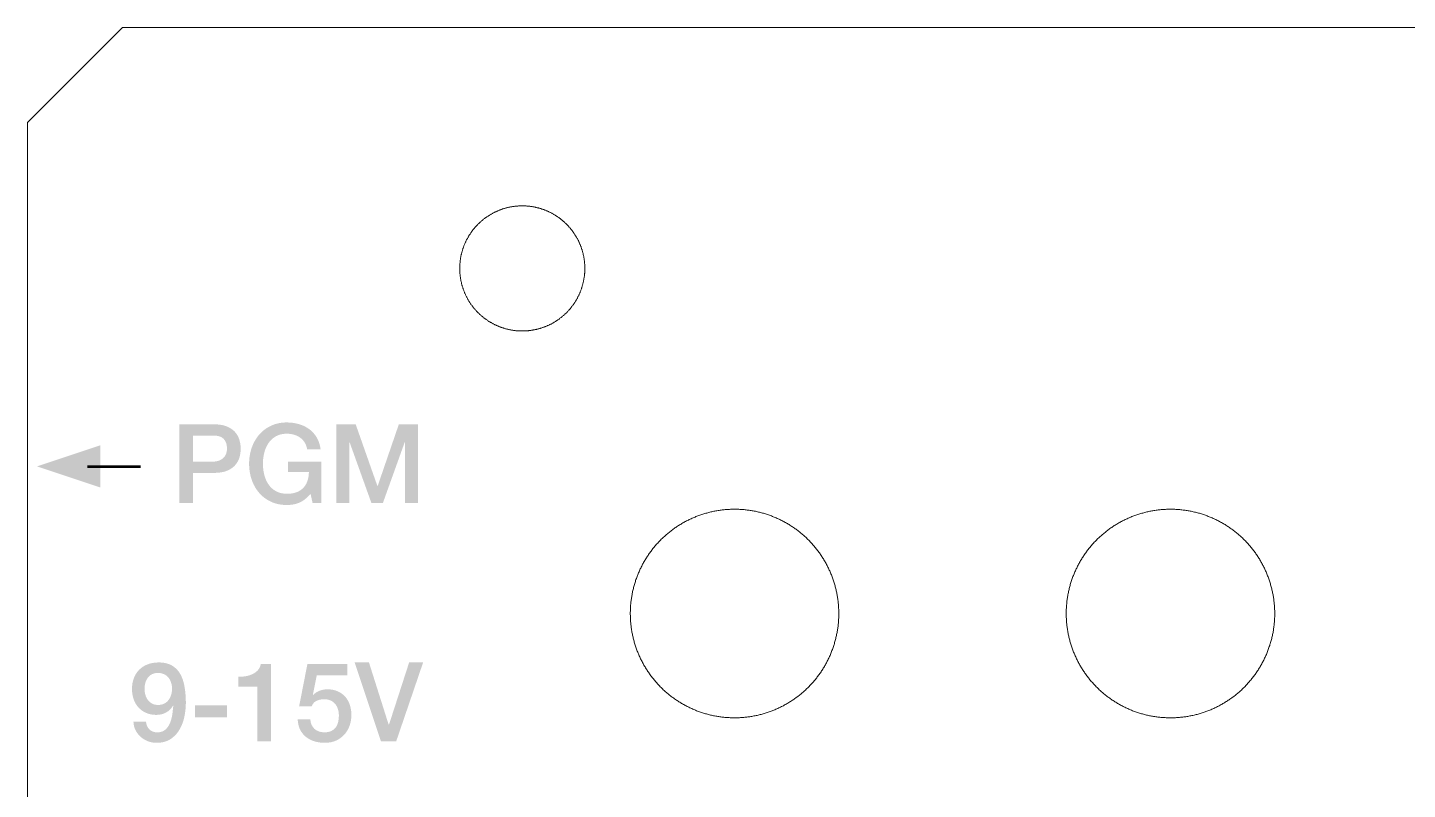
# Model space of a CAD drawing. Header units: millimetres. Extents: x 17 to 89.8, y 0.1 to 41.5.
# Drawn here: x 17.04 to 53.45, y 21.36 to 41.45 of the extents above; entities that cross this region are included whole.
import ezdxf

# ---------------------------------------------------------------- set-up
doc = ezdxf.new("R2010")
doc.units = ezdxf.units.MM

msp = doc.modelspace()

# ---------------------------------------------------------------- hatches: boundary and pattern name
at = {"true_color": 0xffffff, "transparency": 33554687}
h = msp.add_hatch(color=7, dxfattribs=at)
edge = h.paths.add_edge_path(flags=0)
edge.add_spline(control_points=[(21.042, 30.991), (21.042, 30.991), (21.958, 30.991), (21.958, 30.991), (22.106, 30.991), (22.226, 30.97), (22.319, 30.927), (22.412, 30.885), (22.484, 30.831), (22.535, 30.767), (22.585, 30.703), (22.62, 30.633), (22.638, 30.558), (22.656, 30.482), (22.666, 30.412), (22.666, 30.348), (22.666, 30.284), (22.656, 30.215), (22.638, 30.14), (22.62, 30.065), (22.585, 29.996), (22.535, 29.932), (22.484, 29.868), (22.412, 29.815), (22.319, 29.773), (22.226, 29.732), (22.106, 29.711), (21.958, 29.711), (21.958, 29.711), (21.405, 29.711), (21.405, 29.711), (21.405, 29.711), (21.405, 28.913), (21.405, 28.913), (21.405, 28.913), (21.042, 28.913), (21.042, 28.913), (21.042, 28.913), (21.042, 30.991), (21.042, 30.991)], knot_values=[0, 0, 0, 0, 1, 1, 1, 2, 2, 2, 3, 3, 3, 4, 4, 4, 5, 5, 5, 6, 6, 6, 7, 7, 7, 8, 8, 8, 9, 9, 9, 10, 10, 10, 11, 11, 11, 12, 12, 12, 13, 13, 13, 13], degree=3, periodic=1)
edge = h.paths.add_edge_path(flags=0)
edge.add_spline(control_points=[(21.405, 30.008), (21.405, 30.008), (21.938, 30.008), (21.938, 30.008), (21.979, 30.008), (22.021, 30.013), (22.063, 30.025), (22.106, 30.037), (22.145, 30.056), (22.181, 30.082), (22.217, 30.108), (22.246, 30.143), (22.268, 30.187), (22.291, 30.23), (22.302, 30.285), (22.302, 30.351), (22.302, 30.419), (22.292, 30.475), (22.273, 30.52), (22.253, 30.564), (22.227, 30.6), (22.194, 30.626), (22.161, 30.652), (22.123, 30.67), (22.081, 30.68), (22.038, 30.69), (21.992, 30.694), (21.944, 30.694), (21.944, 30.694), (21.405, 30.694), (21.405, 30.694), (21.405, 30.694), (21.405, 30.008), (21.405, 30.008)], knot_values=[0, 0, 0, 0, 1, 1, 1, 2, 2, 2, 3, 3, 3, 4, 4, 4, 5, 5, 5, 6, 6, 6, 7, 7, 7, 8, 8, 8, 9, 9, 9, 10, 10, 10, 11, 11, 11, 11], degree=3, periodic=1)
h = msp.add_hatch(color=7, dxfattribs=at)
edge = h.paths.add_edge_path(flags=0)
edge.add_spline(control_points=[(24.796, 28.913), (24.796, 28.913), (24.563, 28.913), (24.563, 28.913), (24.563, 28.913), (24.508, 29.158), (24.508, 29.158), (24.411, 29.047), (24.314, 28.97), (24.217, 28.928), (24.12, 28.885), (24.008, 28.864), (23.882, 28.864), (23.727, 28.864), (23.588, 28.892), (23.465, 28.95), (23.341, 29.007), (23.237, 29.085), (23.152, 29.184), (23.066, 29.283), (23.001, 29.398), (22.955, 29.53), (22.91, 29.662), (22.887, 29.803), (22.887, 29.952), (22.887, 30.1), (22.91, 30.239), (22.955, 30.371), (23.001, 30.503), (23.066, 30.619), (23.152, 30.718), (23.237, 30.817), (23.341, 30.895), (23.465, 30.954), (23.588, 31.012), (23.727, 31.041), (23.882, 31.041), (23.995, 31.041), (24.102, 31.026), (24.204, 30.996), (24.306, 30.966), (24.397, 30.921), (24.476, 30.862), (24.556, 30.803), (24.622, 30.728), (24.674, 30.639), (24.726, 30.55), (24.759, 30.447), (24.773, 30.331), (24.773, 30.331), (24.418, 30.331), (24.418, 30.331), (24.408, 30.399), (24.387, 30.458), (24.355, 30.51), (24.323, 30.561), (24.283, 30.604), (24.235, 30.639), (24.186, 30.674), (24.132, 30.7), (24.072, 30.718), (24.011, 30.735), (23.948, 30.744), (23.882, 30.744), (23.772, 30.744), (23.676, 30.722), (23.596, 30.677), (23.515, 30.632), (23.45, 30.573), (23.399, 30.498), (23.349, 30.423), (23.311, 30.338), (23.287, 30.243), (23.263, 30.148), (23.251, 30.051), (23.251, 29.952), (23.251, 29.853), (23.263, 29.756), (23.287, 29.661), (23.311, 29.566), (23.349, 29.481), (23.399, 29.407), (23.45, 29.332), (23.515, 29.272), (23.596, 29.228), (23.676, 29.183), (23.772, 29.161), (23.882, 29.161), (23.975, 29.159), (24.058, 29.171), (24.13, 29.197), (24.202, 29.223), (24.262, 29.261), (24.312, 29.31), (24.361, 29.36), (24.399, 29.421), (24.424, 29.492), (24.449, 29.564), (24.463, 29.644), (24.464, 29.731), (24.464, 29.731), (23.911, 29.731), (23.911, 29.731), (23.911, 29.731), (23.911, 30.008), (23.911, 30.008), (23.911, 30.008), (24.796, 30.008), (24.796, 30.008), (24.796, 30.008), (24.796, 28.913), (24.796, 28.913)], knot_values=[0, 0, 0, 0, 1, 1, 1, 2, 2, 2, 3, 3, 3, 4, 4, 4, 5, 5, 5, 6, 6, 6, 7, 7, 7, 8, 8, 8, 9, 9, 9, 10, 10, 10, 11, 11, 11, 12, 12, 12, 13, 13, 13, 14, 14, 14, 15, 15, 15, 16, 16, 16, 17, 17, 17, 18, 18, 18, 19, 19, 19, 20, 20, 20, 21, 21, 21, 22, 22, 22, 23, 23, 23, 24, 24, 24, 25, 25, 25, 26, 26, 26, 27, 27, 27, 28, 28, 28, 29, 29, 29, 30, 30, 30, 31, 31, 31, 32, 32, 32, 33, 33, 33, 34, 34, 34, 35, 35, 35, 36, 36, 36, 37, 37, 37, 37], degree=3, periodic=1)
for points in [[(25.186, 30.991), (25.699, 30.991), (26.272, 29.364), (26.278, 29.364), (26.837, 30.991), (27.343, 30.991), (27.343, 28.913), (26.997, 28.913), (26.997, 30.517), (26.991, 30.517), (26.415, 28.913), (26.115, 28.913), (25.539, 30.517), (25.533, 30.517), (25.533, 28.913), (25.186, 28.913)], [(18.958, 30.438), (18.958, 29.327), (17.291, 29.882)], [(25.671, 24.712), (26.049, 24.712), (26.57, 23.067), (26.576, 23.067), (27.109, 24.712), (27.478, 24.712), (26.768, 22.633), (26.364, 22.633)], [(21.459, 23.582), (22.306, 23.582), (22.306, 23.268), (21.459, 23.268)]]:
    msp.add_hatch(color=7, dxfattribs=at).paths.add_polyline_path(points, flags=0)
h = msp.add_hatch(color=7, dxfattribs=at)
edge = h.paths.add_edge_path(flags=0)
edge.add_spline(control_points=[(20.167, 23.149), (20.175, 23.065), (20.204, 22.998), (20.256, 22.946), (20.307, 22.895), (20.376, 22.869), (20.464, 22.869), (20.553, 22.869), (20.624, 22.893), (20.678, 22.94), (20.731, 22.988), (20.772, 23.047), (20.801, 23.118), (20.83, 23.189), (20.85, 23.265), (20.861, 23.345), (20.872, 23.426), (20.88, 23.5), (20.886, 23.568), (20.886, 23.568), (20.88, 23.574), (20.88, 23.574), (20.835, 23.494), (20.774, 23.433), (20.697, 23.392), (20.619, 23.35), (20.534, 23.329), (20.44, 23.329), (20.343, 23.329), (20.256, 23.346), (20.177, 23.379), (20.098, 23.412), (20.031, 23.458), (19.975, 23.517), (19.918, 23.576), (19.875, 23.648), (19.844, 23.732), (19.813, 23.817), (19.797, 23.911), (19.797, 24.016), (19.797, 24.115), (19.813, 24.207), (19.844, 24.291), (19.875, 24.375), (19.92, 24.449), (19.98, 24.512), (20.041, 24.575), (20.114, 24.624), (20.202, 24.659), (20.289, 24.694), (20.388, 24.712), (20.499, 24.712), (20.642, 24.712), (20.761, 24.684), (20.854, 24.629), (20.947, 24.573), (21.02, 24.498), (21.073, 24.402), (21.127, 24.306), (21.164, 24.193), (21.185, 24.063), (21.207, 23.933), (21.218, 23.794), (21.218, 23.646), (21.218, 23.524), (21.204, 23.401), (21.178, 23.277), (21.152, 23.152), (21.109, 23.039), (21.049, 22.938), (20.989, 22.836), (20.909, 22.753), (20.811, 22.689), (20.713, 22.625), (20.593, 22.593), (20.449, 22.593), (20.368, 22.593), (20.291, 22.606), (20.219, 22.633), (20.147, 22.661), (20.084, 22.698), (20.029, 22.747), (19.973, 22.795), (19.928, 22.854), (19.893, 22.922), (19.858, 22.989), (19.839, 23.065), (19.835, 23.149), (19.835, 23.149), (20.167, 23.149), (20.167, 23.149)], knot_values=[0, 0, 0, 0, 1, 1, 1, 2, 2, 2, 3, 3, 3, 4, 4, 4, 5, 5, 5, 6, 6, 6, 7, 7, 7, 8, 8, 8, 9, 9, 9, 10, 10, 10, 11, 11, 11, 12, 12, 12, 13, 13, 13, 14, 14, 14, 15, 15, 15, 16, 16, 16, 17, 17, 17, 18, 18, 18, 19, 19, 19, 20, 20, 20, 21, 21, 21, 22, 22, 22, 23, 23, 23, 24, 24, 24, 25, 25, 25, 26, 26, 26, 27, 27, 27, 28, 28, 28, 29, 29, 29, 30, 30, 30, 30], degree=3, periodic=1)
edge = h.paths.add_edge_path(flags=0)
edge.add_spline(control_points=[(20.484, 24.435), (20.424, 24.435), (20.371, 24.424), (20.327, 24.402), (20.282, 24.379), (20.245, 24.349), (20.216, 24.31), (20.187, 24.271), (20.165, 24.227), (20.151, 24.176), (20.136, 24.126), (20.129, 24.073), (20.129, 24.019), (20.129, 23.963), (20.136, 23.909), (20.151, 23.857), (20.165, 23.806), (20.187, 23.761), (20.216, 23.722), (20.245, 23.683), (20.282, 23.652), (20.327, 23.627), (20.371, 23.603), (20.424, 23.591), (20.484, 23.591), (20.546, 23.591), (20.6, 23.603), (20.647, 23.626), (20.694, 23.649), (20.732, 23.681), (20.762, 23.721), (20.792, 23.76), (20.815, 23.806), (20.83, 23.857), (20.846, 23.909), (20.854, 23.963), (20.854, 24.019), (20.854, 24.073), (20.846, 24.126), (20.83, 24.176), (20.815, 24.227), (20.792, 24.271), (20.762, 24.308), (20.732, 24.346), (20.694, 24.377), (20.647, 24.4), (20.6, 24.423), (20.546, 24.435), (20.484, 24.435)], knot_values=[0, 0, 0, 0, 1, 1, 1, 2, 2, 2, 3, 3, 3, 4, 4, 4, 5, 5, 5, 6, 6, 6, 7, 7, 7, 8, 8, 8, 9, 9, 9, 10, 10, 10, 11, 11, 11, 12, 12, 12, 13, 13, 13, 14, 14, 14, 15, 15, 15, 16, 16, 16, 16], degree=3, periodic=1)
h = msp.add_hatch(color=7, dxfattribs=at)
edge = h.paths.add_edge_path(flags=0)
edge.add_spline(control_points=[(22.603, 24.333), (22.673, 24.333), (22.741, 24.339), (22.807, 24.351), (22.873, 24.362), (22.932, 24.382), (22.986, 24.409), (23.039, 24.436), (23.085, 24.471), (23.123, 24.514), (23.16, 24.556), (23.185, 24.609), (23.197, 24.671), (23.197, 24.671), (23.467, 24.671), (23.467, 24.671), (23.467, 24.671), (23.467, 22.633), (23.467, 22.633), (23.467, 22.633), (23.104, 22.633), (23.104, 22.633), (23.104, 22.633), (23.104, 24.071), (23.104, 24.071), (23.104, 24.071), (22.603, 24.071), (22.603, 24.071), (22.603, 24.071), (22.603, 24.333), (22.603, 24.333)], knot_values=[0, 0, 0, 0, 1, 1, 1, 2, 2, 2, 3, 3, 3, 4, 4, 4, 5, 5, 5, 6, 6, 6, 7, 7, 7, 8, 8, 8, 9, 9, 9, 10, 10, 10, 10], degree=3, periodic=1)
h = msp.add_hatch(color=7, dxfattribs=at)
edge = h.paths.add_edge_path(flags=0)
edge.add_spline(control_points=[(24.425, 24.671), (24.425, 24.671), (25.479, 24.671), (25.479, 24.671), (25.479, 24.671), (25.479, 24.374), (25.479, 24.374), (25.479, 24.374), (24.672, 24.374), (24.672, 24.374), (24.672, 24.374), (24.568, 23.856), (24.568, 23.856), (24.568, 23.856), (24.573, 23.85), (24.573, 23.85), (24.618, 23.901), (24.675, 23.939), (24.744, 23.965), (24.813, 23.991), (24.881, 24.004), (24.949, 24.004), (25.05, 24.004), (25.14, 23.987), (25.22, 23.953), (25.299, 23.919), (25.366, 23.872), (25.42, 23.811), (25.475, 23.75), (25.516, 23.677), (25.544, 23.594), (25.572, 23.51), (25.586, 23.42), (25.586, 23.323), (25.586, 23.242), (25.573, 23.158), (25.547, 23.071), (25.521, 22.985), (25.479, 22.907), (25.422, 22.836), (25.365, 22.765), (25.291, 22.707), (25.202, 22.661), (25.113, 22.615), (25.006, 22.593), (24.882, 22.593), (24.783, 22.593), (24.691, 22.606), (24.607, 22.632), (24.523, 22.658), (24.448, 22.697), (24.384, 22.75), (24.32, 22.802), (24.269, 22.867), (24.231, 22.943), (24.194, 23.02), (24.173, 23.11), (24.169, 23.213), (24.169, 23.213), (24.501, 23.213), (24.501, 23.213), (24.51, 23.102), (24.548, 23.017), (24.614, 22.958), (24.68, 22.899), (24.768, 22.869), (24.876, 22.869), (24.946, 22.869), (25.005, 22.881), (25.054, 22.904), (25.102, 22.927), (25.142, 22.959), (25.172, 23), (25.202, 23.041), (25.223, 23.088), (25.236, 23.143), (25.248, 23.197), (25.255, 23.255), (25.255, 23.317), (25.255, 23.374), (25.247, 23.428), (25.231, 23.479), (25.216, 23.53), (25.192, 23.575), (25.161, 23.614), (25.13, 23.653), (25.09, 23.684), (25.041, 23.707), (24.991, 23.731), (24.933, 23.742), (24.867, 23.742), (24.798, 23.742), (24.732, 23.729), (24.671, 23.703), (24.61, 23.677), (24.566, 23.628), (24.539, 23.556), (24.539, 23.556), (24.207, 23.556), (24.207, 23.556), (24.207, 23.556), (24.425, 24.671), (24.425, 24.671)], knot_values=[0, 0, 0, 0, 1, 1, 1, 2, 2, 2, 3, 3, 3, 4, 4, 4, 5, 5, 5, 6, 6, 6, 7, 7, 7, 8, 8, 8, 9, 9, 9, 10, 10, 10, 11, 11, 11, 12, 12, 12, 13, 13, 13, 14, 14, 14, 15, 15, 15, 16, 16, 16, 17, 17, 17, 18, 18, 18, 19, 19, 19, 20, 20, 20, 21, 21, 21, 22, 22, 22, 23, 23, 23, 24, 24, 24, 25, 25, 25, 26, 26, 26, 27, 27, 27, 28, 28, 28, 29, 29, 29, 30, 30, 30, 31, 31, 31, 32, 32, 32, 33, 33, 33, 34, 34, 34, 34], degree=3, periodic=1)

# ---------------------------------------------------------------- linework, layer by layer
at = {"color": 18, "linetype": 'Continuous', "lineweight": 13, "true_color": 0x000000}
for points in [[(89.849, 0.05), (17.043, 0.05), (17.043, 38.953), (19.543, 41.453), (56.346, 41.453), (57.846, 40.253), (89.849, 40.253), (89.849, 0.05)], [(31.744, 35.103), (31.744, 35.119), (31.744, 35.136), (31.743, 35.152), (31.743, 35.169), (31.742, 35.185), (31.741, 35.202), (31.74, 35.218), (31.739, 35.235), (31.737, 35.251), (31.736, 35.268), (31.734, 35.284), (31.732, 35.3), (31.73, 35.317), (31.728, 35.333), (31.726, 35.349), (31.723, 35.366), (31.72, 35.382), (31.717, 35.398), (31.714, 35.415), (31.711, 35.431), (31.708, 35.447), (31.704, 35.463), (31.701, 35.479), (31.697, 35.495), (31.693, 35.511), (31.689, 35.527), (31.684, 35.543), (31.68, 35.559), (31.675, 35.575), (31.67, 35.591), (31.665, 35.606), (31.66, 35.622), (31.655, 35.638), (31.65, 35.653), (31.644, 35.669), (31.638, 35.684), (31.632, 35.7), (31.626, 35.715), (31.62, 35.73), (31.614, 35.745), (31.607, 35.761), (31.601, 35.776), (31.594, 35.791), (31.587, 35.806), (31.58, 35.821), (31.573, 35.835), (31.565, 35.85), (31.558, 35.865), (31.55, 35.879), (31.542, 35.894), (31.534, 35.908), (31.526, 35.923), (31.518, 35.937), (31.509, 35.951), (31.501, 35.965), (31.492, 35.979), (31.483, 35.993), (31.474, 36.007), (31.465, 36.021), (31.456, 36.035), (31.446, 36.048), (31.437, 36.062), (31.427, 36.075), (31.417, 36.088), (31.408, 36.102), (31.397, 36.115), (31.387, 36.128), (31.377, 36.14), (31.367, 36.153), (31.356, 36.166), (31.345, 36.179), (31.334, 36.191), (31.324, 36.203), (31.312, 36.216), (31.301, 36.228), (31.29, 36.24), (31.279, 36.252), (31.267, 36.263), (31.255, 36.275), (31.244, 36.287), (31.232, 36.298), (31.22, 36.309), (31.208, 36.321), (31.195, 36.332), (31.183, 36.343), (31.171, 36.353), (31.158, 36.364), (31.145, 36.375), (31.133, 36.385), (31.12, 36.395), (31.107, 36.406), (31.094, 36.416), (31.08, 36.426), (31.067, 36.435), (31.054, 36.445), (31.04, 36.455), (31.027, 36.464), (31.013, 36.473), (30.999, 36.482), (30.985, 36.491), (30.972, 36.5), (30.958, 36.509), (30.943, 36.518), (30.929, 36.526), (30.915, 36.534), (30.901, 36.542), (30.886, 36.55), (30.872, 36.558), (30.857, 36.566), (30.842, 36.574), (30.828, 36.581), (30.813, 36.588), (30.798, 36.595), (30.783, 36.602), (30.768, 36.609), (30.753, 36.616), (30.738, 36.622), (30.722, 36.629), (30.707, 36.635), (30.692, 36.641), (30.676, 36.647), (30.661, 36.653), (30.645, 36.658), (30.63, 36.664), (30.614, 36.669), (30.599, 36.674), (30.583, 36.679), (30.567, 36.684), (30.551, 36.688), (30.535, 36.693), (30.519, 36.697), (30.503, 36.701), (30.487, 36.705), (30.471, 36.709), (30.455, 36.713), (30.439, 36.717), (30.423, 36.72), (30.407, 36.723), (30.391, 36.726), (30.374, 36.729), (30.358, 36.732), (30.342, 36.734), (30.325, 36.737), (30.309, 36.739), (30.293, 36.741), (30.276, 36.743), (30.26, 36.745), (30.244, 36.746), (30.227, 36.748), (30.211, 36.749), (30.194, 36.75), (30.178, 36.751), (30.161, 36.752), (30.145, 36.752), (30.128, 36.753), (30.112, 36.753), (30.095, 36.753), (30.079, 36.753), (30.062, 36.753), (30.046, 36.752), (30.029, 36.752), (30.013, 36.751), (29.996, 36.75), (29.98, 36.749), (29.963, 36.748), (29.947, 36.746), (29.93, 36.745), (29.914, 36.743), (29.898, 36.741), (29.881, 36.739), (29.865, 36.737), (29.849, 36.735), (29.832, 36.732), (29.816, 36.729), (29.8, 36.727), (29.784, 36.724), (29.767, 36.72), (29.751, 36.717), (29.735, 36.714), (29.719, 36.71), (29.703, 36.706), (29.687, 36.702), (29.671, 36.698), (29.655, 36.694), (29.639, 36.689), (29.623, 36.685), (29.607, 36.68), (29.592, 36.675), (29.576, 36.67), (29.56, 36.664), (29.545, 36.659), (29.529, 36.653), (29.514, 36.648), (29.498, 36.642), (29.483, 36.636), (29.468, 36.63), (29.453, 36.623), (29.437, 36.617), (29.422, 36.61), (29.407, 36.603), (29.392, 36.596), (29.377, 36.589), (29.362, 36.582), (29.348, 36.575), (29.333, 36.567), (29.318, 36.56), (29.304, 36.552), (29.289, 36.544), (29.275, 36.536), (29.261, 36.527), (29.247, 36.519), (29.233, 36.51), (29.218, 36.502), (29.205, 36.493), (29.191, 36.484), (29.177, 36.475), (29.163, 36.466), (29.15, 36.456), (29.136, 36.447), (29.123, 36.437), (29.11, 36.427), (29.096, 36.417), (29.083, 36.407), (29.07, 36.397), (29.057, 36.387), (29.045, 36.376), (29.032, 36.366), (29.019, 36.355), (29.007, 36.344), (28.994, 36.333), (28.982, 36.322), (28.97, 36.311), (28.958, 36.3), (28.946, 36.288), (28.934, 36.277), (28.923, 36.265), (28.911, 36.254), (28.9, 36.242), (28.888, 36.23), (28.877, 36.218), (28.866, 36.205), (28.855, 36.193), (28.844, 36.181), (28.834, 36.168), (28.823, 36.155), (28.812, 36.143), (28.802, 36.13), (28.792, 36.117), (28.782, 36.104), (28.772, 36.09), (28.762, 36.077), (28.752, 36.064), (28.743, 36.05), (28.733, 36.037), (28.724, 36.023), (28.715, 36.009), (28.706, 35.996), (28.697, 35.982), (28.688, 35.968), (28.68, 35.954), (28.671, 35.939), (28.663, 35.925), (28.655, 35.911), (28.647, 35.896), (28.639, 35.882), (28.631, 35.867), (28.624, 35.853), (28.616, 35.838), (28.609, 35.823), (28.602, 35.808), (28.595, 35.793), (28.588, 35.778), (28.582, 35.763), (28.575, 35.748), (28.569, 35.733), (28.562, 35.717), (28.556, 35.702), (28.55, 35.687), (28.545, 35.671), (28.539, 35.656), (28.534, 35.64), (28.528, 35.624), (28.523, 35.609), (28.518, 35.593), (28.513, 35.577), (28.509, 35.561), (28.504, 35.546), (28.5, 35.53), (28.496, 35.514), (28.492, 35.498), (28.488, 35.482), (28.484, 35.466), (28.481, 35.449), (28.477, 35.433), (28.474, 35.417), (28.471, 35.401), (28.468, 35.385), (28.465, 35.368), (28.463, 35.352), (28.46, 35.336), (28.458, 35.319), (28.456, 35.303), (28.454, 35.287), (28.452, 35.27), (28.451, 35.254), (28.449, 35.237), (28.448, 35.221), (28.447, 35.204), (28.446, 35.188), (28.445, 35.172), (28.445, 35.155), (28.444, 35.139), (28.444, 35.122), (28.444, 35.106), (28.444, 35.089), (28.444, 35.073), (28.444, 35.056), (28.445, 35.04), (28.446, 35.023), (28.447, 35.007), (28.448, 34.99), (28.449, 34.974), (28.45, 34.957), (28.452, 34.941), (28.453, 34.924), (28.455, 34.908), (28.457, 34.892), (28.46, 34.875), (28.462, 34.859), (28.464, 34.843), (28.467, 34.826), (28.47, 34.81), (28.473, 34.794), (28.476, 34.778), (28.479, 34.761), (28.483, 34.745), (28.487, 34.729), (28.49, 34.713), (28.494, 34.697), (28.499, 34.681), (28.503, 34.665), (28.507, 34.649), (28.512, 34.634), (28.517, 34.618), (28.522, 34.602), (28.527, 34.586), (28.532, 34.571), (28.537, 34.555), (28.543, 34.54), (28.549, 34.524), (28.554, 34.509), (28.561, 34.493), (28.567, 34.478), (28.573, 34.463), (28.579, 34.448), (28.586, 34.432), (28.593, 34.417), (28.6, 34.402), (28.607, 34.388), (28.614, 34.373), (28.622, 34.358), (28.629, 34.343), (28.637, 34.329), (28.645, 34.314), (28.652, 34.3), (28.661, 34.285), (28.669, 34.271), (28.677, 34.257), (28.686, 34.243), (28.694, 34.229), (28.703, 34.215), (28.712, 34.201), (28.721, 34.187), (28.731, 34.173), (28.74, 34.16), (28.749, 34.146), (28.759, 34.133), (28.769, 34.12), (28.779, 34.106), (28.789, 34.093), (28.799, 34.08), (28.809, 34.067), (28.82, 34.055), (28.83, 34.042), (28.841, 34.029), (28.852, 34.017), (28.863, 34.004), (28.874, 33.992), (28.885, 33.98), (28.896, 33.968), (28.907, 33.956), (28.919, 33.944), (28.931, 33.933), (28.942, 33.921), (28.954, 33.91), (28.966, 33.898), (28.978, 33.887), (28.991, 33.876), (29.003, 33.865), (29.015, 33.854), (29.028, 33.843), (29.041, 33.833), (29.053, 33.822), (29.066, 33.812), (29.079, 33.802), (29.092, 33.792), (29.105, 33.782), (29.119, 33.772), (29.132, 33.762), (29.145, 33.753), (29.159, 33.743), (29.173, 33.734), (29.186, 33.725), (29.2, 33.716), (29.214, 33.707), (29.228, 33.698), (29.242, 33.69), (29.256, 33.681), (29.271, 33.673), (29.285, 33.665), (29.299, 33.657), (29.314, 33.649), (29.328, 33.641), (29.343, 33.634), (29.358, 33.626), (29.373, 33.619), (29.387, 33.612), (29.402, 33.605), (29.417, 33.598), (29.433, 33.591), (29.448, 33.585), (29.463, 33.578), (29.478, 33.572), (29.494, 33.566), (29.509, 33.56), (29.524, 33.554), (29.54, 33.549), (29.555, 33.543), (29.571, 33.538), (29.587, 33.533), (29.602, 33.528), (29.618, 33.523), (29.634, 33.518), (29.65, 33.514), (29.666, 33.509), (29.682, 33.505), (29.698, 33.501), (29.714, 33.497), (29.73, 33.493), (29.746, 33.49), (29.762, 33.486), (29.778, 33.483), (29.795, 33.48), (29.811, 33.477), (29.827, 33.474), (29.843, 33.472), (29.86, 33.469), (29.876, 33.467), (29.892, 33.465), (29.909, 33.463), (29.925, 33.461), (29.942, 33.46), (29.958, 33.458), (29.975, 33.457), (29.991, 33.456), (30.008, 33.455), (30.024, 33.454), (30.04, 33.454), (30.057, 33.453), (30.073, 33.453), (30.09, 33.453), (30.106, 33.453), (30.123, 33.453), (30.139, 33.453), (30.156, 33.454), (30.172, 33.455), (30.189, 33.456), (30.205, 33.457), (30.222, 33.458), (30.238, 33.459), (30.255, 33.461), (30.271, 33.462), (30.288, 33.464), (30.304, 33.466), (30.32, 33.468), (30.337, 33.471), (30.353, 33.473), (30.369, 33.476), (30.385, 33.479), (30.402, 33.482), (30.418, 33.485), (30.434, 33.488), (30.45, 33.492), (30.466, 33.495), (30.482, 33.499), (30.498, 33.503), (30.514, 33.507), (30.53, 33.512), (30.546, 33.516), (30.562, 33.521), (30.578, 33.525), (30.594, 33.53), (30.609, 33.535), (30.625, 33.541), (30.64, 33.546), (30.656, 33.551), (30.672, 33.557), (30.687, 33.563), (30.702, 33.569), (30.718, 33.575), (30.733, 33.582), (30.748, 33.588), (30.763, 33.595), (30.778, 33.601), (30.793, 33.608), (30.808, 33.615), (30.823, 33.623), (30.838, 33.63), (30.852, 33.637), (30.867, 33.645), (30.882, 33.653), (30.896, 33.661), (30.91, 33.669), (30.925, 33.677), (30.939, 33.686), (30.953, 33.694), (30.967, 33.703), (30.981, 33.712), (30.995, 33.72), (31.009, 33.73), (31.022, 33.739), (31.036, 33.748), (31.049, 33.758), (31.063, 33.767), (31.076, 33.777), (31.089, 33.787), (31.103, 33.797), (31.116, 33.807), (31.128, 33.817), (31.141, 33.828), (31.154, 33.838), (31.167, 33.849), (31.179, 33.86), (31.191, 33.871), (31.204, 33.882), (31.216, 33.893), (31.228, 33.904), (31.24, 33.916), (31.252, 33.927), (31.263, 33.939), (31.275, 33.95), (31.286, 33.962), (31.298, 33.974), (31.309, 33.986), (31.32, 33.999), (31.331, 34.011), (31.342, 34.023), (31.353, 34.036), (31.363, 34.048), (31.374, 34.061), (31.384, 34.074), (31.394, 34.087), (31.404, 34.1), (31.414, 34.113), (31.424, 34.127), (31.434, 34.14), (31.443, 34.153), (31.453, 34.167), (31.462, 34.18), (31.471, 34.194), (31.48, 34.208), (31.489, 34.222), (31.498, 34.236), (31.507, 34.25), (31.515, 34.264), (31.523, 34.278), (31.531, 34.293), (31.54, 34.307), (31.547, 34.322), (31.555, 34.336), (31.563, 34.351), (31.57, 34.366), (31.577, 34.38), (31.585, 34.395), (31.592, 34.41), (31.598, 34.425), (31.605, 34.44), (31.612, 34.455), (31.618, 34.471), (31.624, 34.486), (31.63, 34.501), (31.636, 34.517), (31.642, 34.532), (31.648, 34.548), (31.653, 34.563), (31.659, 34.579), (31.664, 34.595), (31.669, 34.61), (31.674, 34.626), (31.678, 34.642), (31.683, 34.658), (31.687, 34.674), (31.691, 34.69), (31.695, 34.706), (31.699, 34.722), (31.703, 34.738), (31.707, 34.754), (31.71, 34.77), (31.713, 34.786), (31.716, 34.802), (31.719, 34.819), (31.722, 34.835), (31.725, 34.851), (31.727, 34.867), (31.729, 34.884), (31.732, 34.9), (31.733, 34.917), (31.735, 34.933), (31.737, 34.949), (31.738, 34.966), (31.74, 34.982), (31.741, 34.999), (31.742, 35.015), (31.742, 35.032), (31.743, 35.048), (31.744, 35.065), (31.744, 35.081), (31.744, 35.098), (31.744, 35.103)], [(38.445, 26.002), (38.444, 26.03), (38.444, 26.057), (38.443, 26.085), (38.442, 26.112), (38.441, 26.14), (38.44, 26.167), (38.438, 26.195), (38.436, 26.222), (38.433, 26.249), (38.431, 26.277), (38.428, 26.304), (38.425, 26.331), (38.421, 26.359), (38.418, 26.386), (38.414, 26.413), (38.409, 26.44), (38.405, 26.467), (38.4, 26.495), (38.395, 26.522), (38.39, 26.549), (38.384, 26.575), (38.378, 26.602), (38.372, 26.629), (38.366, 26.656), (38.359, 26.683), (38.352, 26.709), (38.345, 26.736), (38.337, 26.762), (38.33, 26.789), (38.322, 26.815), (38.314, 26.841), (38.305, 26.867), (38.296, 26.893), (38.287, 26.919), (38.278, 26.945), (38.268, 26.971), (38.258, 26.997), (38.248, 27.022), (38.238, 27.048), (38.227, 27.073), (38.217, 27.098), (38.206, 27.124), (38.194, 27.149), (38.183, 27.174), (38.171, 27.198), (38.159, 27.223), (38.146, 27.248), (38.134, 27.272), (38.121, 27.297), (38.108, 27.321), (38.095, 27.345), (38.081, 27.369), (38.067, 27.393), (38.053, 27.416), (38.039, 27.44), (38.025, 27.463), (38.01, 27.486), (37.995, 27.509), (37.98, 27.532), (37.964, 27.555), (37.949, 27.578), (37.933, 27.6), (37.917, 27.622), (37.9, 27.645), (37.884, 27.667), (37.867, 27.688), (37.85, 27.71), (37.833, 27.731), (37.815, 27.753), (37.798, 27.774), (37.78, 27.795), (37.762, 27.816), (37.744, 27.836), (37.725, 27.857), (37.707, 27.877), (37.688, 27.897), (37.669, 27.917), (37.65, 27.936), (37.63, 27.956), (37.61, 27.975), (37.591, 27.994), (37.571, 28.013), (37.55, 28.032), (37.53, 28.05), (37.509, 28.068), (37.489, 28.086), (37.468, 28.104), (37.447, 28.122), (37.425, 28.139), (37.404, 28.156), (37.382, 28.173), (37.361, 28.19), (37.339, 28.207), (37.316, 28.223), (37.294, 28.239), (37.272, 28.255), (37.249, 28.271), (37.226, 28.286), (37.203, 28.301), (37.18, 28.316), (37.157, 28.331), (37.134, 28.346), (37.11, 28.36), (37.087, 28.374), (37.063, 28.388), (37.039, 28.401), (37.015, 28.415), (36.991, 28.428), (36.966, 28.441), (36.942, 28.453), (36.917, 28.466), (36.893, 28.478), (36.868, 28.49), (36.843, 28.501), (36.818, 28.512), (36.793, 28.524), (36.767, 28.534), (36.742, 28.545), (36.717, 28.555), (36.691, 28.565), (36.665, 28.575), (36.639, 28.585), (36.614, 28.594), (36.588, 28.603), (36.562, 28.612), (36.535, 28.621), (36.509, 28.629), (36.483, 28.637), (36.457, 28.645), (36.43, 28.652), (36.404, 28.659), (36.377, 28.666), (36.35, 28.673), (36.323, 28.679), (36.297, 28.686), (36.27, 28.692), (36.243, 28.697), (36.216, 28.702), (36.189, 28.708), (36.162, 28.712), (36.135, 28.717), (36.108, 28.721), (36.08, 28.725), (36.053, 28.729), (36.026, 28.732), (35.998, 28.736), (35.971, 28.738), (35.944, 28.741), (35.916, 28.743), (35.889, 28.746), (35.861, 28.747), (35.834, 28.749), (35.807, 28.75), (35.779, 28.751), (35.752, 28.752), (35.724, 28.752), (35.697, 28.752), (35.669, 28.752), (35.642, 28.752), (35.614, 28.751), (35.587, 28.75), (35.559, 28.749), (35.532, 28.748), (35.504, 28.746), (35.477, 28.744), (35.449, 28.741), (35.422, 28.739), (35.395, 28.736), (35.367, 28.733), (35.34, 28.729), (35.313, 28.726), (35.286, 28.722), (35.258, 28.718), (35.231, 28.713), (35.204, 28.708), (35.177, 28.703), (35.15, 28.698), (35.123, 28.692), (35.096, 28.687), (35.069, 28.68), (35.043, 28.674), (35.016, 28.667), (34.989, 28.661), (34.963, 28.653), (34.936, 28.646), (34.91, 28.638), (34.884, 28.63), (34.857, 28.622), (34.831, 28.613), (34.805, 28.605), (34.779, 28.596), (34.753, 28.586), (34.728, 28.577), (34.702, 28.567), (34.676, 28.557), (34.651, 28.547), (34.625, 28.536), (34.6, 28.525), (34.575, 28.514), (34.55, 28.503), (34.525, 28.491), (34.5, 28.48), (34.475, 28.467), (34.451, 28.455), (34.426, 28.443), (34.402, 28.43), (34.378, 28.417), (34.354, 28.403), (34.33, 28.39), (34.306, 28.376), (34.282, 28.362), (34.259, 28.348), (34.235, 28.333), (34.212, 28.319), (34.189, 28.304), (34.166, 28.289), (34.143, 28.273), (34.121, 28.258), (34.098, 28.242), (34.076, 28.226), (34.054, 28.209), (34.032, 28.193), (34.01, 28.176), (33.988, 28.159), (33.967, 28.142), (33.945, 28.125), (33.924, 28.107), (33.903, 28.089), (33.883, 28.071), (33.862, 28.053), (33.842, 28.035), (33.821, 28.016), (33.801, 27.997), (33.781, 27.978), (33.762, 27.959), (33.742, 27.939), (33.723, 27.92), (33.704, 27.9), (33.685, 27.88), (33.666, 27.86), (33.648, 27.839), (33.63, 27.819), (33.612, 27.798), (33.594, 27.777), (33.576, 27.756), (33.559, 27.735), (33.541, 27.713), (33.524, 27.692), (33.508, 27.67), (33.491, 27.648), (33.475, 27.626), (33.459, 27.604), (33.443, 27.581), (33.427, 27.559), (33.412, 27.536), (33.396, 27.513), (33.381, 27.49), (33.367, 27.467), (33.352, 27.443), (33.338, 27.42), (33.324, 27.396), (33.31, 27.372), (33.296, 27.349), (33.283, 27.325), (33.27, 27.3), (33.257, 27.276), (33.244, 27.252), (33.232, 27.227), (33.22, 27.202), (33.208, 27.178), (33.196, 27.153), (33.185, 27.128), (33.174, 27.102), (33.163, 27.077), (33.152, 27.052), (33.142, 27.026), (33.132, 27.001), (33.122, 26.975), (33.112, 26.949), (33.103, 26.923), (33.094, 26.898), (33.085, 26.871), (33.077, 26.845), (33.068, 26.819), (33.06, 26.793), (33.052, 26.766), (33.045, 26.74), (33.038, 26.713), (33.031, 26.687), (33.024, 26.66), (33.018, 26.633), (33.011, 26.607), (33.005, 26.58), (33, 26.553), (32.994, 26.526), (32.989, 26.499), (32.985, 26.472), (32.98, 26.445), (32.976, 26.417), (32.972, 26.39), (32.968, 26.363), (32.964, 26.336), (32.961, 26.308), (32.958, 26.281), (32.956, 26.254), (32.953, 26.226), (32.951, 26.199), (32.949, 26.171), (32.948, 26.144), (32.947, 26.117), (32.946, 26.089), (32.945, 26.062), (32.944, 26.034), (32.944, 26.007), (32.944, 25.979), (32.945, 25.952), (32.945, 25.924), (32.946, 25.897), (32.947, 25.869), (32.949, 25.842), (32.951, 25.814), (32.953, 25.787), (32.955, 25.759), (32.957, 25.732), (32.96, 25.705), (32.963, 25.677), (32.967, 25.65), (32.97, 25.623), (32.974, 25.596), (32.979, 25.568), (32.983, 25.541), (32.988, 25.514), (32.993, 25.487), (32.998, 25.46), (33.004, 25.433), (33.009, 25.406), (33.016, 25.379), (33.022, 25.353), (33.029, 25.326), (33.035, 25.299), (33.043, 25.273), (33.05, 25.246), (33.058, 25.22), (33.066, 25.194), (33.074, 25.167), (33.082, 25.141), (33.091, 25.115), (33.1, 25.089), (33.109, 25.063), (33.119, 25.037), (33.129, 25.012), (33.139, 24.986), (33.149, 24.961), (33.16, 24.935), (33.17, 24.91), (33.181, 24.885), (33.193, 24.86), (33.204, 24.835), (33.216, 24.81), (33.228, 24.785), (33.24, 24.761), (33.253, 24.736), (33.266, 24.712), (33.279, 24.687), (33.292, 24.663), (33.305, 24.639), (33.319, 24.616), (33.333, 24.592), (33.347, 24.568), (33.362, 24.545), (33.377, 24.522), (33.392, 24.499), (33.407, 24.476), (33.422, 24.453), (33.438, 24.43), (33.453, 24.408), (33.47, 24.385), (33.486, 24.363), (33.502, 24.341), (33.519, 24.319), (33.536, 24.298), (33.553, 24.276), (33.57, 24.255), (33.588, 24.234), (33.606, 24.213), (33.624, 24.192), (33.642, 24.171), (33.66, 24.151), (33.679, 24.131), (33.698, 24.111), (33.717, 24.091), (33.736, 24.071), (33.756, 24.052), (33.775, 24.032), (33.795, 24.013), (33.815, 23.994), (33.835, 23.976), (33.855, 23.957), (33.876, 23.939), (33.897, 23.921), (33.918, 23.903), (33.939, 23.885), (33.96, 23.868), (33.981, 23.851), (34.003, 23.834), (34.025, 23.817), (34.047, 23.8), (34.069, 23.784), (34.091, 23.768), (34.113, 23.752), (34.136, 23.736), (34.159, 23.721), (34.182, 23.705), (34.205, 23.69), (34.228, 23.676), (34.251, 23.661), (34.275, 23.647), (34.298, 23.633), (34.322, 23.619), (34.346, 23.605), (34.37, 23.592), (34.394, 23.579), (34.419, 23.566), (34.443, 23.553), (34.468, 23.541), (34.492, 23.529), (34.517, 23.517), (34.542, 23.505), (34.567, 23.494), (34.592, 23.483), (34.617, 23.472), (34.643, 23.461), (34.668, 23.451), (34.694, 23.44), (34.719, 23.431), (34.745, 23.421), (34.771, 23.412), (34.797, 23.402), (34.823, 23.394), (34.849, 23.385), (34.875, 23.377), (34.902, 23.369), (34.928, 23.361), (34.954, 23.353), (34.981, 23.346), (35.008, 23.339), (35.034, 23.332), (35.061, 23.326), (35.088, 23.32), (35.115, 23.314), (35.142, 23.308), (35.169, 23.303), (35.196, 23.298), (35.223, 23.293), (35.25, 23.288), (35.277, 23.284), (35.304, 23.28), (35.331, 23.276), (35.359, 23.273), (35.386, 23.269), (35.413, 23.266), (35.441, 23.264), (35.468, 23.261), (35.495, 23.259), (35.523, 23.257), (35.55, 23.256), (35.578, 23.254), (35.605, 23.253), (35.633, 23.253), (35.66, 23.252), (35.688, 23.252), (35.715, 23.252), (35.743, 23.252), (35.77, 23.253), (35.798, 23.254), (35.825, 23.255), (35.853, 23.257), (35.88, 23.258), (35.908, 23.26), (35.935, 23.262), (35.962, 23.265), (35.99, 23.268), (36.017, 23.271), (36.044, 23.274), (36.072, 23.278), (36.099, 23.282), (36.126, 23.286), (36.153, 23.29), (36.18, 23.295), (36.207, 23.3), (36.234, 23.305), (36.261, 23.311), (36.288, 23.317), (36.315, 23.323), (36.342, 23.329), (36.368, 23.336), (36.395, 23.343), (36.422, 23.35), (36.448, 23.357), (36.474, 23.365), (36.501, 23.373), (36.527, 23.381), (36.553, 23.39), (36.579, 23.398), (36.605, 23.407), (36.631, 23.416), (36.657, 23.426), (36.683, 23.436), (36.708, 23.446), (36.734, 23.456), (36.759, 23.466), (36.785, 23.477), (36.81, 23.488), (36.835, 23.5), (36.86, 23.511), (36.885, 23.523), (36.909, 23.535), (36.934, 23.547), (36.959, 23.56), (36.983, 23.572), (37.007, 23.585), (37.031, 23.599), (37.055, 23.612), (37.079, 23.626), (37.103, 23.64), (37.126, 23.654), (37.15, 23.669), (37.173, 23.683), (37.196, 23.698), (37.219, 23.713), (37.242, 23.729), (37.264, 23.744), (37.287, 23.76), (37.309, 23.776), (37.332, 23.792), (37.354, 23.809), (37.375, 23.825), (37.397, 23.842), (37.419, 23.86), (37.44, 23.877), (37.461, 23.894), (37.482, 23.912), (37.503, 23.93), (37.523, 23.948), (37.544, 23.967), (37.564, 23.985), (37.584, 24.004), (37.604, 24.023), (37.624, 24.042), (37.643, 24.062), (37.663, 24.081), (37.682, 24.101), (37.701, 24.121), (37.719, 24.141), (37.738, 24.162), (37.756, 24.182), (37.774, 24.203), (37.792, 24.224), (37.81, 24.245), (37.827, 24.266), (37.845, 24.287), (37.862, 24.309), (37.878, 24.331), (37.895, 24.353), (37.911, 24.375), (37.928, 24.397), (37.944, 24.419), (37.959, 24.442), (37.975, 24.465), (37.99, 24.488), (38.005, 24.511), (38.02, 24.534), (38.034, 24.557), (38.049, 24.581), (38.063, 24.604), (38.077, 24.628), (38.09, 24.652), (38.104, 24.676), (38.117, 24.7), (38.13, 24.724), (38.142, 24.749), (38.155, 24.773), (38.167, 24.798), (38.179, 24.823), (38.191, 24.848), (38.202, 24.873), (38.213, 24.898), (38.224, 24.923), (38.235, 24.948), (38.245, 24.974), (38.255, 24.999), (38.265, 25.025), (38.275, 25.051), (38.284, 25.077), (38.293, 25.103), (38.302, 25.129), (38.311, 25.155), (38.319, 25.181), (38.327, 25.207), (38.335, 25.234), (38.343, 25.26), (38.35, 25.287), (38.357, 25.313), (38.364, 25.34), (38.37, 25.367), (38.376, 25.393), (38.382, 25.42), (38.388, 25.447), (38.393, 25.474), (38.399, 25.501), (38.403, 25.528), (38.408, 25.555), (38.412, 25.583), (38.416, 25.61), (38.42, 25.637), (38.424, 25.664), (38.427, 25.692), (38.43, 25.719), (38.433, 25.746), (38.435, 25.774), (38.437, 25.801), (38.439, 25.829), (38.441, 25.856), (38.442, 25.883), (38.443, 25.911), (38.444, 25.938), (38.444, 25.966), (38.445, 25.993), (38.445, 26.002)], [(49.946, 26.002), (49.945, 26.03), (49.945, 26.057), (49.944, 26.085), (49.943, 26.112), (49.942, 26.14), (49.941, 26.167), (49.939, 26.195), (49.937, 26.222), (49.934, 26.249), (49.932, 26.277), (49.929, 26.304), (49.926, 26.331), (49.922, 26.359), (49.919, 26.386), (49.915, 26.413), (49.91, 26.44), (49.906, 26.467), (49.901, 26.495), (49.896, 26.522), (49.891, 26.549), (49.885, 26.575), (49.879, 26.602), (49.873, 26.629), (49.867, 26.656), (49.86, 26.683), (49.853, 26.709), (49.846, 26.736), (49.838, 26.762), (49.831, 26.789), (49.823, 26.815), (49.814, 26.841), (49.806, 26.867), (49.797, 26.893), (49.788, 26.919), (49.779, 26.945), (49.769, 26.971), (49.759, 26.997), (49.749, 27.022), (49.739, 27.048), (49.728, 27.073), (49.718, 27.098), (49.706, 27.124), (49.695, 27.149), (49.684, 27.174), (49.672, 27.198), (49.66, 27.223), (49.647, 27.248), (49.635, 27.272), (49.622, 27.297), (49.609, 27.321), (49.596, 27.345), (49.582, 27.369), (49.568, 27.393), (49.554, 27.416), (49.54, 27.44), (49.525, 27.463), (49.511, 27.486), (49.496, 27.509), (49.481, 27.532), (49.465, 27.555), (49.449, 27.578), (49.434, 27.6), (49.417, 27.622), (49.401, 27.645), (49.385, 27.667), (49.368, 27.688), (49.351, 27.71), (49.334, 27.731), (49.316, 27.753), (49.299, 27.774), (49.281, 27.795), (49.263, 27.816), (49.245, 27.836), (49.226, 27.857), (49.208, 27.877), (49.189, 27.897), (49.17, 27.917), (49.15, 27.936), (49.131, 27.956), (49.111, 27.975), (49.091, 27.994), (49.072, 28.013), (49.051, 28.032), (49.031, 28.05), (49.01, 28.068), (48.99, 28.086), (48.969, 28.104), (48.948, 28.122), (48.926, 28.139), (48.905, 28.156), (48.883, 28.173), (48.862, 28.19), (48.84, 28.207), (48.817, 28.223), (48.795, 28.239), (48.773, 28.255), (48.75, 28.271), (48.727, 28.286), (48.704, 28.301), (48.681, 28.316), (48.658, 28.331), (48.635, 28.346), (48.611, 28.36), (48.587, 28.374), (48.564, 28.388), (48.54, 28.401), (48.516, 28.415), (48.492, 28.428), (48.467, 28.441), (48.443, 28.453), (48.418, 28.466), (48.393, 28.478), (48.369, 28.49), (48.344, 28.501), (48.319, 28.512), (48.294, 28.524), (48.268, 28.534), (48.243, 28.545), (48.217, 28.555), (48.192, 28.565), (48.166, 28.575), (48.14, 28.585), (48.115, 28.594), (48.089, 28.603), (48.062, 28.612), (48.036, 28.621), (48.01, 28.629), (47.984, 28.637), (47.957, 28.645), (47.931, 28.652), (47.904, 28.659), (47.878, 28.666), (47.851, 28.673), (47.825, 28.679), (47.798, 28.686), (47.771, 28.692), (47.744, 28.697), (47.717, 28.702), (47.69, 28.708), (47.663, 28.712), (47.636, 28.717), (47.608, 28.721), (47.581, 28.725), (47.554, 28.729), (47.527, 28.732), (47.499, 28.736), (47.472, 28.738), (47.445, 28.741), (47.417, 28.743), (47.39, 28.746), (47.362, 28.747), (47.335, 28.749), (47.308, 28.75), (47.28, 28.751), (47.252, 28.752), (47.225, 28.752), (47.197, 28.752), (47.17, 28.752), (47.142, 28.752), (47.115, 28.751), (47.088, 28.75), (47.06, 28.749), (47.033, 28.748), (47.005, 28.746), (46.978, 28.744), (46.95, 28.741), (46.923, 28.739), (46.896, 28.736), (46.868, 28.733), (46.841, 28.729), (46.814, 28.726), (46.786, 28.722), (46.759, 28.718), (46.732, 28.713), (46.705, 28.708), (46.678, 28.703), (46.651, 28.698), (46.624, 28.692), (46.597, 28.687), (46.57, 28.68), (46.544, 28.674), (46.517, 28.667), (46.49, 28.661), (46.464, 28.653), (46.437, 28.646), (46.411, 28.638), (46.385, 28.63), (46.358, 28.622), (46.332, 28.613), (46.306, 28.605), (46.28, 28.596), (46.254, 28.586), (46.228, 28.577), (46.203, 28.567), (46.177, 28.557), (46.152, 28.547), (46.126, 28.536), (46.101, 28.525), (46.076, 28.514), (46.051, 28.503), (46.026, 28.491), (46.001, 28.48), (45.976, 28.467), (45.952, 28.455), (45.927, 28.443), (45.903, 28.43), (45.879, 28.417), (45.855, 28.403), (45.831, 28.39), (45.807, 28.376), (45.783, 28.362), (45.76, 28.348), (45.736, 28.333), (45.713, 28.319), (45.69, 28.304), (45.667, 28.289), (45.644, 28.273), (45.622, 28.258), (45.599, 28.242), (45.577, 28.226), (45.555, 28.209), (45.533, 28.193), (45.511, 28.176), (45.489, 28.159), (45.468, 28.142), (45.446, 28.125), (45.425, 28.107), (45.404, 28.089), (45.384, 28.071), (45.363, 28.053), (45.343, 28.035), (45.322, 28.016), (45.302, 27.997), (45.282, 27.978), (45.263, 27.959), (45.243, 27.939), (45.224, 27.92), (45.205, 27.9), (45.186, 27.88), (45.167, 27.86), (45.149, 27.839), (45.131, 27.819), (45.113, 27.798), (45.095, 27.777), (45.077, 27.756), (45.06, 27.735), (45.042, 27.713), (45.025, 27.692), (45.009, 27.67), (44.992, 27.648), (44.976, 27.626), (44.959, 27.604), (44.944, 27.581), (44.928, 27.559), (44.913, 27.536), (44.897, 27.513), (44.882, 27.49), (44.868, 27.467), (44.853, 27.443), (44.839, 27.42), (44.825, 27.396), (44.811, 27.372), (44.797, 27.349), (44.784, 27.325), (44.771, 27.3), (44.758, 27.276), (44.745, 27.252), (44.733, 27.227), (44.721, 27.202), (44.709, 27.178), (44.697, 27.153), (44.686, 27.128), (44.675, 27.102), (44.664, 27.077), (44.653, 27.052), (44.643, 27.026), (44.633, 27.001), (44.623, 26.975), (44.613, 26.949), (44.604, 26.923), (44.595, 26.898), (44.586, 26.871), (44.578, 26.845), (44.569, 26.819), (44.561, 26.793), (44.553, 26.766), (44.546, 26.74), (44.539, 26.713), (44.532, 26.687), (44.525, 26.66), (44.519, 26.633), (44.512, 26.607), (44.506, 26.58), (44.501, 26.553), (44.495, 26.526), (44.49, 26.499), (44.485, 26.472), (44.481, 26.445), (44.476, 26.417), (44.473, 26.39), (44.469, 26.363), (44.465, 26.336), (44.462, 26.308), (44.459, 26.281), (44.457, 26.254), (44.454, 26.226), (44.452, 26.199), (44.45, 26.171), (44.449, 26.144), (44.447, 26.117), (44.446, 26.089), (44.446, 26.062), (44.445, 26.034), (44.445, 26.007), (44.445, 25.979), (44.446, 25.952), (44.446, 25.924), (44.447, 25.897), (44.448, 25.869), (44.45, 25.842), (44.452, 25.814), (44.453, 25.787), (44.456, 25.759), (44.459, 25.732), (44.461, 25.705), (44.464, 25.677), (44.468, 25.65), (44.471, 25.623), (44.475, 25.596), (44.479, 25.568), (44.484, 25.541), (44.489, 25.514), (44.494, 25.487), (44.499, 25.46), (44.505, 25.433), (44.51, 25.406), (44.516, 25.379), (44.523, 25.353), (44.529, 25.326), (44.536, 25.299), (44.543, 25.273), (44.551, 25.246), (44.559, 25.22), (44.567, 25.194), (44.575, 25.167), (44.583, 25.141), (44.592, 25.115), (44.601, 25.089), (44.61, 25.063), (44.62, 25.037), (44.63, 25.012), (44.64, 24.986), (44.65, 24.961), (44.66, 24.935), (44.671, 24.91), (44.682, 24.885), (44.694, 24.86), (44.705, 24.835), (44.717, 24.81), (44.729, 24.785), (44.741, 24.761), (44.754, 24.736), (44.767, 24.712), (44.78, 24.687), (44.793, 24.663), (44.806, 24.639), (44.82, 24.616), (44.834, 24.592), (44.848, 24.568), (44.863, 24.545), (44.878, 24.522), (44.892, 24.499), (44.908, 24.476), (44.923, 24.453), (44.938, 24.43), (44.954, 24.408), (44.971, 24.385), (44.987, 24.363), (45.003, 24.341), (45.02, 24.319), (45.037, 24.298), (45.054, 24.276), (45.071, 24.255), (45.089, 24.234), (45.107, 24.213), (45.125, 24.192), (45.143, 24.171), (45.161, 24.151), (45.18, 24.131), (45.199, 24.111), (45.218, 24.091), (45.237, 24.071), (45.257, 24.052), (45.276, 24.032), (45.296, 24.013), (45.316, 23.994), (45.336, 23.976), (45.356, 23.957), (45.377, 23.939), (45.398, 23.921), (45.418, 23.903), (45.44, 23.885), (45.461, 23.868), (45.482, 23.851), (45.504, 23.834), (45.526, 23.817), (45.548, 23.8), (45.57, 23.784), (45.592, 23.768), (45.614, 23.752), (45.637, 23.736), (45.66, 23.721), (45.683, 23.705), (45.706, 23.69), (45.729, 23.676), (45.752, 23.661), (45.776, 23.647), (45.799, 23.633), (45.823, 23.619), (45.847, 23.605), (45.871, 23.592), (45.895, 23.579), (45.919, 23.566), (45.944, 23.553), (45.968, 23.541), (45.993, 23.529), (46.018, 23.517), (46.043, 23.505), (46.068, 23.494), (46.093, 23.483), (46.118, 23.472), (46.144, 23.461), (46.169, 23.451), (46.195, 23.44), (46.22, 23.431), (46.246, 23.421), (46.272, 23.412), (46.298, 23.402), (46.324, 23.394), (46.35, 23.385), (46.376, 23.377), (46.403, 23.369), (46.429, 23.361), (46.455, 23.353), (46.482, 23.346), (46.508, 23.339), (46.535, 23.332), (46.562, 23.326), (46.589, 23.32), (46.616, 23.314), (46.643, 23.308), (46.67, 23.303), (46.697, 23.298), (46.724, 23.293), (46.751, 23.288), (46.778, 23.284), (46.805, 23.28), (46.832, 23.276), (46.86, 23.273), (46.887, 23.269), (46.914, 23.266), (46.942, 23.264), (46.969, 23.261), (46.996, 23.259), (47.024, 23.257), (47.051, 23.256), (47.079, 23.254), (47.106, 23.253), (47.134, 23.253), (47.161, 23.252), (47.189, 23.252), (47.216, 23.252), (47.244, 23.252), (47.271, 23.253), (47.299, 23.254), (47.326, 23.255), (47.354, 23.257), (47.381, 23.258), (47.409, 23.26), (47.436, 23.262), (47.463, 23.265), (47.491, 23.268), (47.518, 23.271), (47.545, 23.274), (47.573, 23.278), (47.6, 23.282), (47.627, 23.286), (47.654, 23.29), (47.681, 23.295), (47.708, 23.3), (47.735, 23.305), (47.762, 23.311), (47.789, 23.317), (47.816, 23.323), (47.843, 23.329), (47.869, 23.336), (47.896, 23.343), (47.922, 23.35), (47.949, 23.357), (47.975, 23.365), (48.002, 23.373), (48.028, 23.381), (48.054, 23.39), (48.08, 23.398), (48.106, 23.407), (48.132, 23.416), (48.158, 23.426), (48.184, 23.436), (48.209, 23.446), (48.235, 23.456), (48.26, 23.466), (48.285, 23.477), (48.311, 23.488), (48.336, 23.5), (48.361, 23.511), (48.386, 23.523), (48.41, 23.535), (48.435, 23.547), (48.46, 23.56), (48.484, 23.572), (48.508, 23.585), (48.532, 23.599), (48.556, 23.612), (48.58, 23.626), (48.604, 23.64), (48.627, 23.654), (48.651, 23.669), (48.674, 23.683), (48.697, 23.698), (48.72, 23.713), (48.743, 23.729), (48.765, 23.744), (48.788, 23.76), (48.81, 23.776), (48.832, 23.792), (48.854, 23.809), (48.876, 23.825), (48.898, 23.842), (48.919, 23.86), (48.941, 23.877), (48.962, 23.894), (48.983, 23.912), (49.004, 23.93), (49.025, 23.948), (49.045, 23.967), (49.065, 23.985), (49.085, 24.004), (49.105, 24.023), (49.125, 24.042), (49.144, 24.062), (49.164, 24.081), (49.183, 24.101), (49.202, 24.121), (49.22, 24.141), (49.239, 24.162), (49.257, 24.182), (49.275, 24.203), (49.293, 24.224), (49.311, 24.245), (49.328, 24.266), (49.345, 24.287), (49.363, 24.309), (49.379, 24.331), (49.396, 24.353), (49.412, 24.375), (49.429, 24.397), (49.444, 24.419), (49.46, 24.442), (49.476, 24.465), (49.491, 24.488), (49.506, 24.511), (49.521, 24.534), (49.535, 24.557), (49.55, 24.581), (49.564, 24.604), (49.578, 24.628), (49.591, 24.652), (49.605, 24.676), (49.618, 24.7), (49.631, 24.724), (49.643, 24.749), (49.656, 24.773), (49.668, 24.798), (49.68, 24.823), (49.692, 24.848), (49.703, 24.873), (49.714, 24.898), (49.725, 24.923), (49.736, 24.948), (49.746, 24.974), (49.756, 24.999), (49.766, 25.025), (49.776, 25.051), (49.785, 25.077), (49.794, 25.103), (49.803, 25.129), (49.812, 25.155), (49.82, 25.181), (49.828, 25.207), (49.836, 25.234), (49.843, 25.26), (49.851, 25.287), (49.858, 25.313), (49.865, 25.34), (49.871, 25.367), (49.877, 25.393), (49.883, 25.42), (49.889, 25.447), (49.894, 25.474), (49.9, 25.501), (49.904, 25.528), (49.909, 25.555), (49.913, 25.583), (49.917, 25.61), (49.921, 25.637), (49.925, 25.664), (49.928, 25.692), (49.931, 25.719), (49.934, 25.746), (49.936, 25.774), (49.938, 25.801), (49.94, 25.829), (49.942, 25.856), (49.943, 25.883), (49.944, 25.911), (49.945, 25.938), (49.945, 25.966), (49.946, 25.993), (49.946, 26.002)]]:
    msp.add_lwpolyline(points, close=True, dxfattribs=at)
at = {"color": 7, "linetype": 'Continuous', "lineweight": 53, "true_color": 0xffffff}
msp.add_lwpolyline([(18.624, 29.882), (20.021, 29.882)], dxfattribs=at)

doc.saveas('drawing.dxf')
